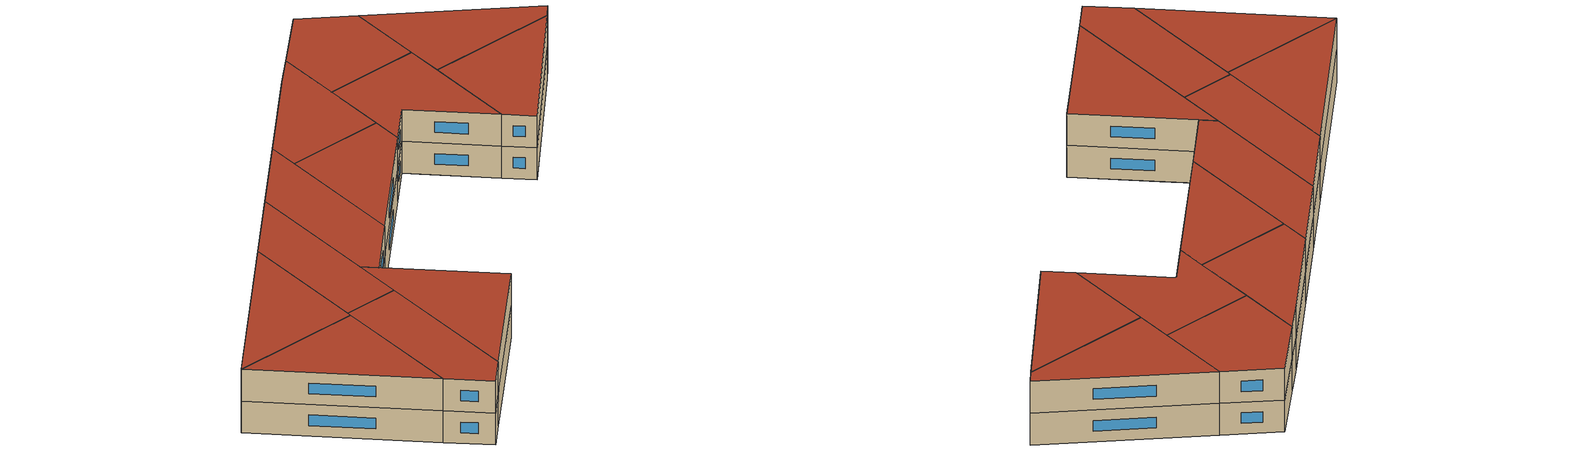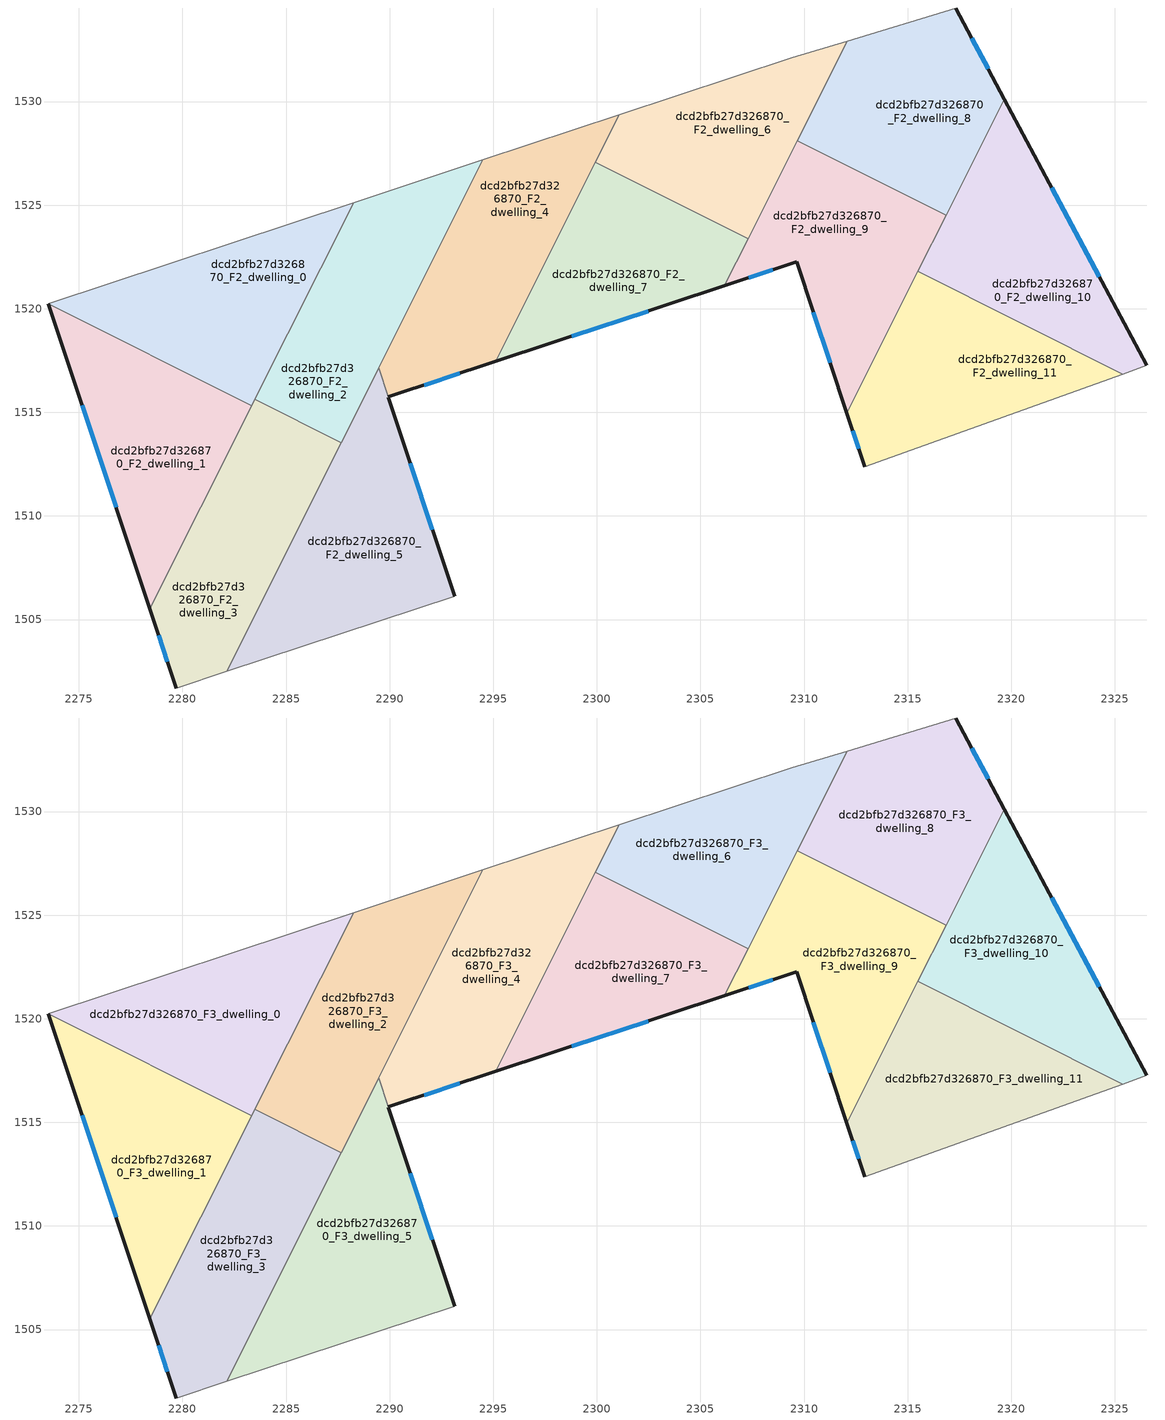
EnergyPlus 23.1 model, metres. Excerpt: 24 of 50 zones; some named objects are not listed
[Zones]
dcd2bfb27d326870_F2_dwelling_0
 floor to dcd2bfb27d326870_F1_dwelling_0 (EU_floor_Construction): 2280.57,1522.58 2282.61,1516.4 2281.76,1516.12 2273.53,1520.24 2273.53,1520.25 z6
 floor to dcd2bfb27d326870_F1_dwelling_3 (EU_floor_Construction): 2288.23,1525.11 2288.24,1525.08 2284.48,1517.58 2282.44,1516.91 2280.57,1522.58 z6
 floor to dcd2bfb27d326870_F1_dwelling_1 (EU_floor_Construction): 2282.61,1516.4 2282.89,1515.55 2281.76,1516.12 z6
 floor to dcd2bfb27d326870_F1_dwelling_4 (EU_floor_Construction): 2284.48,1517.58 2283.35,1515.32 2282.89,1515.55 2282.44,1516.91 z6
 wall adiabatic (EU_wall_Construction): 2288.26,1525.12 2273.53,1520.25 2273.53,1520.24 z6:9
 wall to dcd2bfb27d326870_F2_dwelling_1 (EU_wall_Construction): 2273.53,1520.24 2283.35,1515.32 z6:9
 wall to dcd2bfb27d326870_F2_dwelling_2 (EU_wall_Construction): 2283.5,1515.63 2288.26,1525.12 z6:9
 wall to dcd2bfb27d326870_F2_dwelling_3 (EU_wall_Construction): 2283.35,1515.32 2283.5,1515.63 z6:9
dcd2bfb27d326870_F2_dwelling_1
 floor to dcd2bfb27d326870_F1_dwelling_1 (EU_floor_Construction): 2282.89,1515.55 2283.12,1514.86 2280.02,1508.67 2277.64,1507.89 2275.58,1514.08 2281.76,1516.12 z6
 floor to dcd2bfb27d326870_F1_dwelling_0 (EU_floor_Construction): 2281.76,1516.12 2275.58,1514.08 2273.53,1520.24 z6
 floor to dcd2bfb27d326870_F1_dwelling_4 (EU_floor_Construction): 2283.35,1515.32 2283.12,1514.86 2282.89,1515.55 z6
 floor to dcd2bfb27d326870_F1_dwelling_2 (EU_floor_Construction): 2280.02,1508.67 2278.43,1505.51 2277.64,1507.89 z6
 wall outside (EU_wall_Construction): 2273.53,1520.24 2278.43,1505.51 z6:9
 wall to dcd2bfb27d326870_F2_dwelling_3 (EU_wall_Construction): 2278.43,1505.51 2283.35,1515.32 z6:9
 window (EU_Window_Construction): 2275.16,1515.33 2276.8,1510.42 z7:8
dcd2bfb27d326870_F2_dwelling_10
 floor to dcd2bfb27d326870_F1_dwelling_12 (EU_floor_Construction): 2322.46,1524.89 2326.53,1517.26 2325.38,1516.85 2315.5,1521.8 2315.97,1522.75 z6
 floor to dcd2bfb27d326870_F1_dwelling_11 (EU_floor_Construction): 2319.66,1530.12 2322.46,1524.89 2315.97,1522.75 z6
 wall outside (EU_wall_Construction): 2326.53,1517.26 2319.66,1530.12 z6:9
 wall to dcd2bfb27d326870_F2_dwelling_11 (EU_wall_Construction): 2315.5,1521.8 2325.38,1516.85 z6:9
 wall adiabatic (EU_wall_Construction): 2325.38,1516.85 2326.53,1517.26 z6:9
 wall to dcd2bfb27d326870_F2_dwelling_8 (EU_wall_Construction): 2319.66,1530.12 2316.85,1524.5 z6:9
 wall to dcd2bfb27d326870_F2_dwelling_9 (EU_wall_Construction): 2316.85,1524.5 2315.5,1521.8 z6:9
 window (EU_Window_Construction): 2324.24,1521.55 2321.95,1525.83 z7:8
dcd2bfb27d326870_F2_dwelling_11
 floor to dcd2bfb27d326870_F1_dwelling_10 (EU_floor_Construction): 2315.47,1521.74 2317.97,1514.19 2312.93,1512.38 2312.07,1514.96 z6
 floor to dcd2bfb27d326870_F1_dwelling_12 (EU_floor_Construction): 2325.38,1516.85 2317.97,1514.19 2315.47,1521.74 2315.5,1521.8 z6
 wall outside (EU_wall_Construction): 2312.07,1514.96 2312.93,1512.38 z6:9
 wall adiabatic (EU_wall_Construction): 2312.93,1512.38 2325.38,1516.85 z6:9
 wall to dcd2bfb27d326870_F2_dwelling_9 (EU_wall_Construction): 2315.5,1521.8 2312.07,1514.96 z6:9
 window (EU_Window_Construction): 2312.36,1514.1 2312.65,1513.24 z7:8
dcd2bfb27d326870_F2_dwelling_2
 floor to dcd2bfb27d326870_F1_dwelling_4 (EU_floor_Construction): 2290.1,1519.44 2290.31,1518.82 2287.66,1513.54 2283.5,1515.62 2284.48,1517.58 z6
 floor to dcd2bfb27d326870_F1_dwelling_6 (EU_floor_Construction): 2294.5,1527.18 2291.52,1521.23 2289.71,1520.63 2288.24,1525.08 2288.26,1525.12 z6
 floor to dcd2bfb27d326870_F1_dwelling_3 (EU_floor_Construction): 2288.24,1525.08 2290.1,1519.44 2284.48,1517.58 z6
 floor to dcd2bfb27d326870_F1_dwelling_7 (EU_floor_Construction): 2291.52,1521.23 2290.31,1518.82 2289.71,1520.63 z6
 wall to dcd2bfb27d326870_F2_dwelling_3 (EU_wall_Construction): 2283.5,1515.62 2287.66,1513.54 z6:9
 wall adiabatic (EU_wall_Construction): 2294.5,1527.18 2288.26,1525.12 z6:9
 wall to dcd2bfb27d326870_F2_dwelling_4 (EU_wall_Construction): 2289.47,1517.14 2294.5,1527.18 z6:9
 wall to dcd2bfb27d326870_F2_dwelling_5 (EU_wall_Construction): 2287.66,1513.54 2289.46,1517.14 z6:9
dcd2bfb27d326870_F2_dwelling_3
 floor to dcd2bfb27d326870_F1_dwelling_2 (EU_floor_Construction): 2284.65,1510.21 2285.19,1508.59 2282.13,1502.5 2279.7,1501.69 2278.43,1505.51 2280.02,1508.67 z6
 floor to dcd2bfb27d326870_F1_dwelling_1 (EU_floor_Construction): 2283.12,1514.86 2284.65,1510.21 2280.02,1508.67 z6
 floor to dcd2bfb27d326870_F1_dwelling_5 (EU_floor_Construction): 2286.63,1511.49 2285.19,1508.59 2284.47,1510.77 z6
 floor to dcd2bfb27d326870_F1_dwelling_4 (EU_floor_Construction): 2287.66,1513.54 2286.63,1511.49 2284.47,1510.77 2283.12,1514.86 2283.5,1515.62 z6
 wall outside (EU_wall_Construction): 2278.43,1505.51 2279.7,1501.69 z6:9
 wall adiabatic (EU_wall_Construction): 2279.7,1501.69 2282.13,1502.5 z6:9
 wall to dcd2bfb27d326870_F2_dwelling_5 (EU_wall_Construction): 2282.13,1502.5 2287.66,1513.54 z6:9
 window (EU_Window_Construction): 2278.85,1504.24 2279.28,1502.97 z7:8
dcd2bfb27d326870_F2_dwelling_4
 floor to dcd2bfb27d326870_F1_dwelling_6 (EU_floor_Construction): 2301.07,1529.35 2298.09,1523.4 2291.52,1521.23 2294.5,1527.18 z6
 floor to dcd2bfb27d326870_F1_dwelling_7 (EU_floor_Construction): 2298.09,1523.4 2295.11,1517.45 2291.19,1516.16 2290.31,1518.82 2291.52,1521.23 z6
 floor to dcd2bfb27d326870_F1_dwelling_4 (EU_floor_Construction): 2290.31,1518.82 2291.19,1516.16 2289.93,1515.74 2289.47,1517.14 z6
 wall outside (EU_wall_Construction): 2289.93,1515.74 2295.11,1517.45 z6:9
 wall adiabatic (EU_wall_Construction): 2301.07,1529.35 2294.5,1527.18 z6:9
 wall to dcd2bfb27d326870_F2_dwelling_5 (EU_wall_Construction): 2289.47,1517.14 2289.93,1515.74 z6:9
 wall to dcd2bfb27d326870_F2_dwelling_7 (EU_wall_Construction): 2295.11,1517.45 2299.93,1527.07 z6:9
 wall to dcd2bfb27d326870_F2_dwelling_6 (EU_wall_Construction): 2299.93,1527.07 2301.07,1529.35 z6:9
 window (EU_Window_Construction): 2291.66,1516.31 2293.38,1516.88 z7:8
dcd2bfb27d326870_F2_dwelling_5
 floor to dcd2bfb27d326870_F1_dwelling_5 (EU_floor_Construction): 2290.88,1512.89 2293.13,1506.12 2286.7,1504 2285.19,1508.59 2286.63,1511.49 z6
 floor to dcd2bfb27d326870_F1_dwelling_2 (EU_floor_Construction): 2285.19,1508.59 2286.7,1504 2282.13,1502.5 z6
 floor adiabatic (EU_floor_Construction): 2289.47,1517.13 2290.88,1512.89 2286.63,1511.49 z6
 wall outside (EU_wall_Construction): 2293.13,1506.12 2289.94,1515.74 z6:9
 wall adiabatic (EU_wall_Construction): 2282.13,1502.5 2293.13,1506.12 z6:9
 window (EU_Window_Construction): 2292.07,1509.33 2291,1512.53 z7:8
dcd2bfb27d326870_F2_dwelling_6
 floor to dcd2bfb27d326870_F1_dwelling_8 (EU_floor_Construction): 2311.8,1532.84 2311.9,1532.56 2308.89,1526.57 2304.39,1525.08 2302.79,1529.92 2309.4,1532.11 z6
 floor to dcd2bfb27d326870_F1_dwelling_11 (EU_floor_Construction): 2312.07,1532.92 2311.9,1532.56 2311.8,1532.84 z6
 floor to dcd2bfb27d326870_F1_dwelling_9 (EU_floor_Construction): 2308.89,1526.57 2307.29,1523.38 2304.49,1524.78 2304.39,1525.08 z6
 floor to dcd2bfb27d326870_F1_dwelling_7 (EU_floor_Construction): 2304.27,1525.45 2304.49,1524.78 2303.61,1525.23 z6
 floor to dcd2bfb27d326870_F1_dwelling_6 (EU_floor_Construction): 2302.79,1529.92 2304.27,1525.45 2303.61,1525.23 2299.93,1527.07 2301.07,1529.35 z6
 wall to dcd2bfb27d326870_F2_dwelling_7 (EU_wall_Construction): 2299.93,1527.07 2307.29,1523.38 z6:9
 wall adiabatic (EU_wall_Construction): 2312.08,1532.92 2309.4,1532.11 2301.07,1529.35 z6:9
 wall to dcd2bfb27d326870_F2_dwelling_8 (EU_wall_Construction): 2309.66,1528.11 2312.08,1532.92 z6:9
 wall to dcd2bfb27d326870_F2_dwelling_9 (EU_wall_Construction): 2307.29,1523.38 2309.66,1528.11 z6:9
dcd2bfb27d326870_F2_dwelling_7
 floor to dcd2bfb27d326870_F1_dwelling_7 (EU_floor_Construction): 2304.49,1524.78 2305.75,1520.97 2295.11,1517.45 2298.09,1523.4 2303.61,1525.23 z6
 floor to dcd2bfb27d326870_F1_dwelling_9 (EU_floor_Construction): 2307.29,1523.38 2306.16,1521.11 2305.75,1520.97 2304.49,1524.78 z6
 floor to dcd2bfb27d326870_F1_dwelling_6 (EU_floor_Construction): 2303.61,1525.23 2298.09,1523.4 2299.93,1527.07 z6
 wall outside (EU_wall_Construction): 2295.11,1517.45 2306.16,1521.11 z6:9
 wall to dcd2bfb27d326870_F2_dwelling_9 (EU_wall_Construction): 2306.16,1521.11 2307.29,1523.38 z6:9
 window (EU_Window_Construction): 2298.79,1518.67 2302.47,1519.89 z7:8
dcd2bfb27d326870_F2_dwelling_8
 floor to dcd2bfb27d326870_F1_dwelling_11 (EU_floor_Construction): 2317.32,1534.51 2319.66,1530.12 2316.85,1524.5 2314.1,1525.88 2311.9,1532.56 2312.07,1532.92 z6
 floor to dcd2bfb27d326870_F1_dwelling_8 (EU_floor_Construction): 2311.9,1532.56 2313.38,1528.05 2311.21,1527.33 2309.66,1528.11 z6
 floor to dcd2bfb27d326870_F1_dwelling_9 (EU_floor_Construction): 2313.38,1528.05 2314.1,1525.88 2311.21,1527.33 z6
 wall outside (EU_wall_Construction): 2319.66,1530.12 2317.32,1534.51 z6:9
 wall to dcd2bfb27d326870_F2_dwelling_9 (EU_wall_Construction): 2309.66,1528.11 2316.85,1524.5 z6:9
 wall adiabatic (EU_wall_Construction): 2317.32,1534.51 2312.08,1532.92 z6:9
 window (EU_Window_Construction): 2318.88,1531.58 2318.1,1533.05 z7:8
dcd2bfb27d326870_F2_dwelling_9
 floor to dcd2bfb27d326870_F1_dwelling_9 (EU_floor_Construction): 2314.1,1525.88 2315.16,1522.67 2310.07,1520.98 2309.64,1522.26 2306.16,1521.11 2308.89,1526.57 2311.21,1527.33 z6
 floor to dcd2bfb27d326870_F1_dwelling_10 (EU_floor_Construction): 2315.16,1522.67 2315.47,1521.75 2312.07,1514.96 2310.07,1520.98 z6
 floor to dcd2bfb27d326870_F1_dwelling_12 (EU_floor_Construction): 2315.97,1522.75 2315.47,1521.75 2315.22,1522.5 z6
 floor to dcd2bfb27d326870_F1_dwelling_11 (EU_floor_Construction): 2316.85,1524.5 2315.97,1522.75 2315.22,1522.5 2314.1,1525.88 z6
 floor to dcd2bfb27d326870_F1_dwelling_8 (EU_floor_Construction): 2311.21,1527.33 2308.89,1526.57 2309.66,1528.11 z6
 wall outside (EU_wall_Construction): 2306.16,1521.11 2309.64,1522.26 2312.07,1514.96 z6:9
 window (EU_Window_Construction): 2310.45,1519.83 2311.26,1517.4 / 2307.32,1521.49 2308.48,1521.88 z7:8
dcd2bfb27d326870_F3_dwelling_0
 floor to dcd2bfb27d326870_F2_dwelling_0 (EU_floor_Construction): 2288.26,1525.12 2283.35,1515.32 2273.53,1520.24 2273.53,1520.25 z9
 wall adiabatic (EU_wall_Construction): 2288.26,1525.12 2273.53,1520.25 2273.53,1520.24 z9:12
 wall to dcd2bfb27d326870_F3_dwelling_1 (EU_wall_Construction): 2273.53,1520.24 2283.35,1515.32 z9:12
 wall to dcd2bfb27d326870_F3_dwelling_2 (EU_wall_Construction): 2283.5,1515.63 2288.26,1525.12 z9:12
 wall to dcd2bfb27d326870_F3_dwelling_3 (EU_wall_Construction): 2283.35,1515.32 2283.5,1515.63 z9:12
 roof outside (EU_roof_Construction): 2283.35,1515.32 2288.26,1525.12 2273.53,1520.25 2273.53,1520.24 z12
dcd2bfb27d326870_F3_dwelling_1
 floor to dcd2bfb27d326870_F2_dwelling_1 (EU_floor_Construction): 2283.35,1515.32 2278.43,1505.51 2273.53,1520.24 z9
 wall outside (EU_wall_Construction): 2273.53,1520.24 2278.43,1505.51 z9:12
 wall to dcd2bfb27d326870_F3_dwelling_3 (EU_wall_Construction): 2278.43,1505.51 2283.35,1515.32 z9:12
 window (EU_Window_Construction): 2275.16,1515.33 2276.8,1510.42 z10:11
 roof outside (EU_roof_Construction): 2278.43,1505.51 2283.35,1515.32 2273.53,1520.24 z12
dcd2bfb27d326870_F3_dwelling_10
 floor to dcd2bfb27d326870_F2_dwelling_10 (EU_floor_Construction): 2319.66,1530.12 2326.53,1517.26 2325.38,1516.85 2315.5,1521.8 z9
 wall outside (EU_wall_Construction): 2326.53,1517.26 2319.66,1530.12 z9:12
 wall to dcd2bfb27d326870_F3_dwelling_11 (EU_wall_Construction): 2315.5,1521.8 2325.38,1516.85 z9:12
 wall adiabatic (EU_wall_Construction): 2325.38,1516.85 2326.53,1517.26 z9:12
 wall to dcd2bfb27d326870_F3_dwelling_8 (EU_wall_Construction): 2319.66,1530.12 2316.85,1524.5 z9:12
 wall to dcd2bfb27d326870_F3_dwelling_9 (EU_wall_Construction): 2316.85,1524.5 2315.5,1521.8 z9:12
 window (EU_Window_Construction): 2324.24,1521.55 2321.95,1525.83 z10:11
 roof outside (EU_roof_Construction): 2326.53,1517.26 2319.66,1530.12 2315.5,1521.8 2325.38,1516.85 z12
dcd2bfb27d326870_F3_dwelling_11
 floor to dcd2bfb27d326870_F2_dwelling_11 (EU_floor_Construction): 2325.38,1516.85 2312.93,1512.38 2312.07,1514.96 2315.5,1521.8 z9
 wall outside (EU_wall_Construction): 2312.07,1514.96 2312.93,1512.38 z9:12
 wall adiabatic (EU_wall_Construction): 2312.93,1512.38 2325.38,1516.85 z9:12
 wall to dcd2bfb27d326870_F3_dwelling_9 (EU_wall_Construction): 2315.5,1521.8 2312.07,1514.96 z9:12
 window (EU_Window_Construction): 2312.36,1514.1 2312.65,1513.24 z10:11
 roof outside (EU_roof_Construction): 2325.38,1516.85 2315.5,1521.8 2312.07,1514.96 2312.93,1512.38 z12
dcd2bfb27d326870_F3_dwelling_2
 floor to dcd2bfb27d326870_F2_dwelling_2 (EU_floor_Construction): 2294.5,1527.18 2287.66,1513.54 2283.5,1515.62 2288.26,1525.12 z9
 wall to dcd2bfb27d326870_F3_dwelling_3 (EU_wall_Construction): 2283.5,1515.62 2287.66,1513.54 z9:12
 wall adiabatic (EU_wall_Construction): 2294.5,1527.18 2288.26,1525.12 z9:12
 wall to dcd2bfb27d326870_F3_dwelling_4 (EU_wall_Construction): 2289.47,1517.14 2294.5,1527.18 z9:12
 wall to dcd2bfb27d326870_F3_dwelling_5 (EU_wall_Construction): 2287.66,1513.54 2289.46,1517.14 z9:12
 roof outside (EU_roof_Construction): 2287.66,1513.54 2294.5,1527.18 2288.26,1525.12 2283.5,1515.62 z12
dcd2bfb27d326870_F3_dwelling_3
 floor to dcd2bfb27d326870_F2_dwelling_3 (EU_floor_Construction): 2287.66,1513.54 2282.13,1502.5 2279.7,1501.69 2278.43,1505.51 2283.5,1515.62 z9
 wall outside (EU_wall_Construction): 2278.43,1505.51 2279.7,1501.69 z9:12
 wall adiabatic (EU_wall_Construction): 2279.7,1501.69 2282.13,1502.5 z9:12
 wall to dcd2bfb27d326870_F3_dwelling_5 (EU_wall_Construction): 2282.13,1502.5 2287.66,1513.54 z9:12
 window (EU_Window_Construction): 2278.85,1504.24 2279.28,1502.97 z10:11
 roof outside (EU_roof_Construction): 2282.13,1502.5 2287.66,1513.54 2283.5,1515.62 2278.43,1505.51 2279.7,1501.69 z12
dcd2bfb27d326870_F3_dwelling_4
 floor to dcd2bfb27d326870_F2_dwelling_4 (EU_floor_Construction): 2301.07,1529.35 2295.11,1517.45 2289.93,1515.74 2289.47,1517.14 2294.5,1527.18 z9
 wall outside (EU_wall_Construction): 2289.93,1515.74 2295.11,1517.45 z9:12
 wall adiabatic (EU_wall_Construction): 2301.07,1529.35 2294.5,1527.18 z9:12
 wall to dcd2bfb27d326870_F3_dwelling_5 (EU_wall_Construction): 2289.47,1517.14 2289.93,1515.74 z9:12
 wall to dcd2bfb27d326870_F3_dwelling_7 (EU_wall_Construction): 2295.11,1517.45 2299.93,1527.07 z9:12
 wall to dcd2bfb27d326870_F3_dwelling_6 (EU_wall_Construction): 2299.93,1527.07 2301.07,1529.35 z9:12
 window (EU_Window_Construction): 2291.66,1516.31 2293.38,1516.88 z10:11
 roof outside (EU_roof_Construction): 2295.11,1517.45 2301.07,1529.35 2294.5,1527.18 2289.47,1517.14 2289.93,1515.74 z12
dcd2bfb27d326870_F3_dwelling_5
 floor to dcd2bfb27d326870_F2_dwelling_5 (EU_floor_Construction): 2289.47,1517.13 2293.13,1506.12 2282.13,1502.5 z9
 wall outside (EU_wall_Construction): 2293.13,1506.12 2289.94,1515.74 z9:12
 wall adiabatic (EU_wall_Construction): 2282.13,1502.5 2293.13,1506.12 z9:12
 window (EU_Window_Construction): 2292.07,1509.33 2291,1512.53 z10:11
 roof outside (EU_roof_Construction): 2293.13,1506.12 2289.47,1517.14 2282.13,1502.5 z12
dcd2bfb27d326870_F3_dwelling_6
 floor to dcd2bfb27d326870_F2_dwelling_6 (EU_floor_Construction): 2312.08,1532.92 2307.29,1523.38 2299.93,1527.07 2301.07,1529.35 2309.4,1532.11 z9
 wall to dcd2bfb27d326870_F3_dwelling_7 (EU_wall_Construction): 2299.93,1527.07 2307.29,1523.38 z9:12
 wall adiabatic (EU_wall_Construction): 2312.08,1532.92 2309.4,1532.11 2301.07,1529.35 z9:12
 wall to dcd2bfb27d326870_F3_dwelling_8 (EU_wall_Construction): 2309.66,1528.11 2312.08,1532.92 z9:12
 wall to dcd2bfb27d326870_F3_dwelling_9 (EU_wall_Construction): 2307.29,1523.38 2309.66,1528.11 z9:12
 roof outside (EU_roof_Construction): 2307.29,1523.38 2312.08,1532.92 2309.4,1532.11 2301.07,1529.35 2299.93,1527.07 z12
dcd2bfb27d326870_F3_dwelling_7
 floor to dcd2bfb27d326870_F2_dwelling_7 (EU_floor_Construction): 2307.29,1523.38 2306.16,1521.11 2295.11,1517.45 2299.93,1527.07 z9
 wall outside (EU_wall_Construction): 2295.11,1517.45 2306.16,1521.11 z9:12
 wall to dcd2bfb27d326870_F3_dwelling_9 (EU_wall_Construction): 2306.16,1521.11 2307.29,1523.38 z9:12
 window (EU_Window_Construction): 2298.79,1518.67 2302.47,1519.89 z10:11
 roof outside (EU_roof_Construction): 2306.16,1521.11 2307.29,1523.38 2299.93,1527.07 2295.11,1517.45 z12
dcd2bfb27d326870_F3_dwelling_8
 floor to dcd2bfb27d326870_F2_dwelling_8 (EU_floor_Construction): 2317.32,1534.51 2319.66,1530.12 2316.85,1524.5 2309.66,1528.11 2312.08,1532.92 z9
 wall outside (EU_wall_Construction): 2319.66,1530.12 2317.32,1534.51 z9:12
 wall to dcd2bfb27d326870_F3_dwelling_9 (EU_wall_Construction): 2309.66,1528.11 2316.85,1524.5 z9:12
 wall adiabatic (EU_wall_Construction): 2317.32,1534.51 2312.08,1532.92 z9:12
 window (EU_Window_Construction): 2318.88,1531.58 2318.1,1533.05 z10:11
 roof outside (EU_roof_Construction): 2316.85,1524.5 2319.66,1530.12 2317.32,1534.51 2312.08,1532.92 2309.66,1528.11 z12
dcd2bfb27d326870_F3_dwelling_9
 floor to dcd2bfb27d326870_F2_dwelling_9 (EU_floor_Construction): 2316.85,1524.5 2312.07,1514.96 2309.64,1522.26 2306.16,1521.11 2309.66,1528.11 z9
 wall outside (EU_wall_Construction): 2306.16,1521.11 2309.64,1522.26 2312.07,1514.96 z9:12
 window (EU_Window_Construction): 2310.45,1519.83 2311.26,1517.4 / 2307.32,1521.49 2308.48,1521.88 z10:11
 roof outside (EU_roof_Construction): 2312.07,1514.96 2316.85,1524.5 2309.66,1528.11 2306.16,1521.11 2309.64,1522.26 z12
[Building]
EU S2 Campaign: North Axis=0; Terrain=City; Solar Distribution=FullExterior
[Site:Location]
Budapest.Ferenc.Liszt.Intl.AP: Latitude=47.437; Longitude=19.256; Time Zone=1; Elevation=185
[SizingPeriod:WeatherFileDays]
AnnualSizingPeriod: Begin Month=1; Begin Day of Month=1; End Month=12; End Day of Month=31; Day of Week for Start Day=Monday; Use Weather File Daylight Saving Period=No; Use Weather File Rain and Snow Indicators=No
[MATERIAL]
EU_InternalMass_Material: Roughness=MediumRough; Thickness=0.1; Conductivity=1; Density=1800; Specific Heat=900; Thermal Absorptance=0.9; Solar Absorptance=0.7; Visible Absorptance=0.7
[MATERIAL:NOMASS] Roughness=MediumRough; Thermal Absorptance=0.9; Solar Absorptance=0.7; Visible Absorptance=0.7
Name | Thermal Resistance
EU_wall_NoMass | 0.893917
EU_roof_NoMass | 1.41085
EU_floor_NoMass | 0.993241
[WINDOWMATERIAL:SIMPLEGLAZINGSYSTEM]
EU_Window_SimpleGlazing: UFactor=3.26652; Solar Heat Gain Coefficient=0.75; Visible Transmittance=0.75
[CONSTRUCTION]
EU_wall_Construction: EU_wall_NoMass
EU_roof_Construction: EU_roof_NoMass
EU_floor_Construction: EU_floor_NoMass
EU_Window_Construction: EU_Window_SimpleGlazing
EU_InternalMass_Construction: EU_InternalMass_Material
[ZONE] Type=1; Multiplier=1; Ceiling Height=autocalculate; Floor Area=autocalculate; Part of Total Floor Area=Yes
Name | Volume
dcd2bfb27d326870_F2_dwelling_0; dcd2bfb27d326870_F3_dwelling_0 | 180.774
dcd2bfb27d326870_F2_dwelling_1; dcd2bfb27d326870_F3_dwelling_1 | 180.759
dcd2bfb27d326870_F2_dwelling_10; dcd2bfb27d326870_F3_dwelling_10 | 180.768
dcd2bfb27d326870_F2_dwelling_11; dcd2bfb27d326870_F3_dwelling_11 | 180.751
dcd2bfb27d326870_F2_dwelling_2; dcd2bfb27d326870_F3_dwelling_2; dcd2bfb27d326870_F2_dwelling_3; dcd2bfb27d326870_F3_dwelling_3 | 180.773
dcd2bfb27d326870_F2_dwelling_4; dcd2bfb27d326870_F3_dwelling_4 | 192.554
dcd2bfb27d326870_F2_dwelling_5; dcd2bfb27d326870_F3_dwelling_5 | 201.698
dcd2bfb27d326870_F2_dwelling_6; dcd2bfb27d326870_F3_dwelling_6 | 164.365
dcd2bfb27d326870_F2_dwelling_7; dcd2bfb27d326870_F3_dwelling_7 | 164.385
dcd2bfb27d326870_F2_dwelling_8; dcd2bfb27d326870_F3_dwelling_8 | 180.793
dcd2bfb27d326870_F2_dwelling_9; dcd2bfb27d326870_F3_dwelling_9 | 180.777
[INTERNALMASS] Construction=EU_InternalMass_Construction
Name | Zone or ZoneList | Surface Area
dcd2bfb27d326870_F2_dwelling_0_EU_InternalMass | dcd2bfb27d326870_F2_dwelling_0 | 60.2579
dcd2bfb27d326870_F2_dwelling_1_EU_InternalMass | dcd2bfb27d326870_F2_dwelling_1 | 60.2531
dcd2bfb27d326870_F2_dwelling_2_EU_InternalMass | dcd2bfb27d326870_F2_dwelling_2 | 60.2576
dcd2bfb27d326870_F2_dwelling_3_EU_InternalMass | dcd2bfb27d326870_F2_dwelling_3 | 60.2576
dcd2bfb27d326870_F2_dwelling_4_EU_InternalMass | dcd2bfb27d326870_F2_dwelling_4 | 64.1858
dcd2bfb27d326870_F2_dwelling_5_EU_InternalMass | dcd2bfb27d326870_F2_dwelling_5 | 67.2623
dcd2bfb27d326870_F2_dwelling_6_EU_InternalMass | dcd2bfb27d326870_F2_dwelling_6 | 54.7884
dcd2bfb27d326870_F2_dwelling_7_EU_InternalMass | dcd2bfb27d326870_F2_dwelling_7 | 54.795
dcd2bfb27d326870_F2_dwelling_8_EU_InternalMass | dcd2bfb27d326870_F2_dwelling_8 | 60.2644
dcd2bfb27d326870_F2_dwelling_9_EU_InternalMass | dcd2bfb27d326870_F2_dwelling_9 | 60.2592
dcd2bfb27d326870_F2_dwelling_10_EU_InternalMass | dcd2bfb27d326870_F2_dwelling_10 | 60.2558
dcd2bfb27d326870_F2_dwelling_11_EU_InternalMass | dcd2bfb27d326870_F2_dwelling_11 | 60.2505
dcd2bfb27d326870_F3_dwelling_0_EU_InternalMass | dcd2bfb27d326870_F3_dwelling_0 | 60.2579
dcd2bfb27d326870_F3_dwelling_1_EU_InternalMass | dcd2bfb27d326870_F3_dwelling_1 | 60.2531
dcd2bfb27d326870_F3_dwelling_2_EU_InternalMass | dcd2bfb27d326870_F3_dwelling_2 | 60.2576
dcd2bfb27d326870_F3_dwelling_3_EU_InternalMass | dcd2bfb27d326870_F3_dwelling_3 | 60.2576
dcd2bfb27d326870_F3_dwelling_4_EU_InternalMass | dcd2bfb27d326870_F3_dwelling_4 | 64.1858
dcd2bfb27d326870_F3_dwelling_5_EU_InternalMass | dcd2bfb27d326870_F3_dwelling_5 | 67.2623
dcd2bfb27d326870_F3_dwelling_6_EU_InternalMass | dcd2bfb27d326870_F3_dwelling_6 | 54.7884
dcd2bfb27d326870_F3_dwelling_7_EU_InternalMass | dcd2bfb27d326870_F3_dwelling_7 | 54.795
dcd2bfb27d326870_F3_dwelling_8_EU_InternalMass | dcd2bfb27d326870_F3_dwelling_8 | 60.2644
dcd2bfb27d326870_F3_dwelling_9_EU_InternalMass | dcd2bfb27d326870_F3_dwelling_9 | 60.2592
dcd2bfb27d326870_F3_dwelling_10_EU_InternalMass | dcd2bfb27d326870_F3_dwelling_10 | 60.2558
dcd2bfb27d326870_F3_dwelling_11_EU_InternalMass | dcd2bfb27d326870_F3_dwelling_11 | 60.2505
[OTHEREQUIPMENT] Fuel Type=Electricity; Design Level Calculation Method=Watts/Area; Power per Zone Floor Area=1; Fraction Latent=0; Fraction Radiant=0; Fraction Lost=0; Carbon Dioxide Generation Rate=0; EndUse Subcategory=EU_Step8_InternalGains
Name | Zone or ZoneList or Space or SpaceList | Schedule
EU_Step8_InternalGain_dcd2bfb27d326870_F2_dwelling_0_f000 | dcd2bfb27d326870_F2_dwelling_0 | EU_Step8_GainSchedule_dcd2bfb27d326870_F2_dwelling_0_f000
EU_Step8_InternalGain_dcd2bfb27d326870_F2_dwelling_1_f000 | dcd2bfb27d326870_F2_dwelling_1 | EU_Step8_GainSchedule_dcd2bfb27d326870_F2_dwelling_1_f000
EU_Step8_InternalGain_dcd2bfb27d326870_F2_dwelling_2_f000 | dcd2bfb27d326870_F2_dwelling_2 | EU_Step8_GainSchedule_dcd2bfb27d326870_F2_dwelling_2_f000
EU_Step8_InternalGain_dcd2bfb27d326870_F2_dwelling_3_f000 | dcd2bfb27d326870_F2_dwelling_3 | EU_Step8_GainSchedule_dcd2bfb27d326870_F2_dwelling_3_f000
EU_Step8_InternalGain_dcd2bfb27d326870_F2_dwelling_4_f000 | dcd2bfb27d326870_F2_dwelling_4 | EU_Step8_GainSchedule_dcd2bfb27d326870_F2_dwelling_4_f000
EU_Step8_InternalGain_dcd2bfb27d326870_F2_dwelling_5_f000 | dcd2bfb27d326870_F2_dwelling_5 | EU_Step8_GainSchedule_dcd2bfb27d326870_F2_dwelling_5_f000
EU_Step8_InternalGain_dcd2bfb27d326870_F2_dwelling_6_f000 | dcd2bfb27d326870_F2_dwelling_6 | EU_Step8_GainSchedule_dcd2bfb27d326870_F2_dwelling_6_f000
EU_Step8_InternalGain_dcd2bfb27d326870_F2_dwelling_7_f000 | dcd2bfb27d326870_F2_dwelling_7 | EU_Step8_GainSchedule_dcd2bfb27d326870_F2_dwelling_7_f000
EU_Step8_InternalGain_dcd2bfb27d326870_F2_dwelling_8_f000 | dcd2bfb27d326870_F2_dwelling_8 | EU_Step8_GainSchedule_dcd2bfb27d326870_F2_dwelling_8_f000
EU_Step8_InternalGain_dcd2bfb27d326870_F2_dwelling_9_f000 | dcd2bfb27d326870_F2_dwelling_9 | EU_Step8_GainSchedule_dcd2bfb27d326870_F2_dwelling_9_f000
EU_Step8_InternalGain_dcd2bfb27d326870_F2_dwelling_10_f000 | dcd2bfb27d326870_F2_dwelling_10 | EU_Step8_GainSchedule_dcd2bfb27d326870_F2_dwelling_10_f000
EU_Step8_InternalGain_dcd2bfb27d326870_F2_dwelling_11_f000 | dcd2bfb27d326870_F2_dwelling_11 | EU_Step8_GainSchedule_dcd2bfb27d326870_F2_dwelling_11_f000
EU_Step8_InternalGain_dcd2bfb27d326870_F3_dwelling_0_f000 | dcd2bfb27d326870_F3_dwelling_0 | EU_Step8_GainSchedule_dcd2bfb27d326870_F3_dwelling_0_f000
EU_Step8_InternalGain_dcd2bfb27d326870_F3_dwelling_1_f000 | dcd2bfb27d326870_F3_dwelling_1 | EU_Step8_GainSchedule_dcd2bfb27d326870_F3_dwelling_1_f000
EU_Step8_InternalGain_dcd2bfb27d326870_F3_dwelling_2_f000 | dcd2bfb27d326870_F3_dwelling_2 | EU_Step8_GainSchedule_dcd2bfb27d326870_F3_dwelling_2_f000
EU_Step8_InternalGain_dcd2bfb27d326870_F3_dwelling_3_f000 | dcd2bfb27d326870_F3_dwelling_3 | EU_Step8_GainSchedule_dcd2bfb27d326870_F3_dwelling_3_f000
EU_Step8_InternalGain_dcd2bfb27d326870_F3_dwelling_4_f000 | dcd2bfb27d326870_F3_dwelling_4 | EU_Step8_GainSchedule_dcd2bfb27d326870_F3_dwelling_4_f000
EU_Step8_InternalGain_dcd2bfb27d326870_F3_dwelling_5_f000 | dcd2bfb27d326870_F3_dwelling_5 | EU_Step8_GainSchedule_dcd2bfb27d326870_F3_dwelling_5_f000
EU_Step8_InternalGain_dcd2bfb27d326870_F3_dwelling_6_f000 | dcd2bfb27d326870_F3_dwelling_6 | EU_Step8_GainSchedule_dcd2bfb27d326870_F3_dwelling_6_f000
EU_Step8_InternalGain_dcd2bfb27d326870_F3_dwelling_7_f000 | dcd2bfb27d326870_F3_dwelling_7 | EU_Step8_GainSchedule_dcd2bfb27d326870_F3_dwelling_7_f000
EU_Step8_InternalGain_dcd2bfb27d326870_F3_dwelling_8_f000 | dcd2bfb27d326870_F3_dwelling_8 | EU_Step8_GainSchedule_dcd2bfb27d326870_F3_dwelling_8_f000
EU_Step8_InternalGain_dcd2bfb27d326870_F3_dwelling_9_f000 | dcd2bfb27d326870_F3_dwelling_9 | EU_Step8_GainSchedule_dcd2bfb27d326870_F3_dwelling_9_f000
EU_Step8_InternalGain_dcd2bfb27d326870_F3_dwelling_10_f000 | dcd2bfb27d326870_F3_dwelling_10 | EU_Step8_GainSchedule_dcd2bfb27d326870_F3_dwelling_10_f000
EU_Step8_InternalGain_dcd2bfb27d326870_F3_dwelling_11_f000 | dcd2bfb27d326870_F3_dwelling_11 | EU_Step8_GainSchedule_dcd2bfb27d326870_F3_dwelling_11_f000
[ZONEVENTILATION:DESIGNFLOWRATE] Schedule=EU_AlwaysOn; Design Flow Rate Calculation Method=AirChanges/Hour; Air Changes per Hour=0.71595; Ventilation Type=Natural; Fan Pressure Rise=0; Fan Total Efficiency=1; Constant Term Coefficient=1; Temperature Term Coefficient=0; Velocity Term Coefficient=0; Velocity Squared Term Coefficient=0; Minimum Indoor Temperature=-100; Maximum Indoor Temperature=100; Delta Temperature=-100; Minimum Outdoor Temperature=-100; Maximum Outdoor Temperature=100; Maximum Wind Speed=40
Name | Zone or ZoneList or Space or SpaceList
EU_ConstantAir_dcd2bfb27d326870_F2_dwelling_0 | dcd2bfb27d326870_F2_dwelling_0
EU_ConstantAir_dcd2bfb27d326870_F2_dwelling_1 | dcd2bfb27d326870_F2_dwelling_1
EU_ConstantAir_dcd2bfb27d326870_F2_dwelling_2 | dcd2bfb27d326870_F2_dwelling_2
EU_ConstantAir_dcd2bfb27d326870_F2_dwelling_3 | dcd2bfb27d326870_F2_dwelling_3
EU_ConstantAir_dcd2bfb27d326870_F2_dwelling_4 | dcd2bfb27d326870_F2_dwelling_4
EU_ConstantAir_dcd2bfb27d326870_F2_dwelling_5 | dcd2bfb27d326870_F2_dwelling_5
EU_ConstantAir_dcd2bfb27d326870_F2_dwelling_6 | dcd2bfb27d326870_F2_dwelling_6
EU_ConstantAir_dcd2bfb27d326870_F2_dwelling_7 | dcd2bfb27d326870_F2_dwelling_7
EU_ConstantAir_dcd2bfb27d326870_F2_dwelling_8 | dcd2bfb27d326870_F2_dwelling_8
EU_ConstantAir_dcd2bfb27d326870_F2_dwelling_9 | dcd2bfb27d326870_F2_dwelling_9
EU_ConstantAir_dcd2bfb27d326870_F2_dwelling_10 | dcd2bfb27d326870_F2_dwelling_10
EU_ConstantAir_dcd2bfb27d326870_F2_dwelling_11 | dcd2bfb27d326870_F2_dwelling_11
EU_ConstantAir_dcd2bfb27d326870_F3_dwelling_0 | dcd2bfb27d326870_F3_dwelling_0
EU_ConstantAir_dcd2bfb27d326870_F3_dwelling_1 | dcd2bfb27d326870_F3_dwelling_1
EU_ConstantAir_dcd2bfb27d326870_F3_dwelling_2 | dcd2bfb27d326870_F3_dwelling_2
EU_ConstantAir_dcd2bfb27d326870_F3_dwelling_3 | dcd2bfb27d326870_F3_dwelling_3
EU_ConstantAir_dcd2bfb27d326870_F3_dwelling_4 | dcd2bfb27d326870_F3_dwelling_4
EU_ConstantAir_dcd2bfb27d326870_F3_dwelling_5 | dcd2bfb27d326870_F3_dwelling_5
EU_ConstantAir_dcd2bfb27d326870_F3_dwelling_6 | dcd2bfb27d326870_F3_dwelling_6
EU_ConstantAir_dcd2bfb27d326870_F3_dwelling_7 | dcd2bfb27d326870_F3_dwelling_7
EU_ConstantAir_dcd2bfb27d326870_F3_dwelling_8 | dcd2bfb27d326870_F3_dwelling_8
EU_ConstantAir_dcd2bfb27d326870_F3_dwelling_9 | dcd2bfb27d326870_F3_dwelling_9
EU_ConstantAir_dcd2bfb27d326870_F3_dwelling_10 | dcd2bfb27d326870_F3_dwelling_10
EU_ConstantAir_dcd2bfb27d326870_F3_dwelling_11 | dcd2bfb27d326870_F3_dwelling_11
[HVACTEMPLATE:ZONE:IDEALLOADSAIRSYSTEM] System Availability Schedule=EU_AlwaysOn; Maximum Heating Supply Air Temperature=50; Minimum Cooling Supply Air Temperature=13; Maximum Heating Supply Air Humidity Ratio=0.0156; Minimum Cooling Supply Air Humidity Ratio=0.0077; Heating Limit=NoLimit; Cooling Limit=NoLimit; Heating Availability Schedule=EU_AlwaysOn; Cooling Availability Schedule=EU_CoolingOff; Dehumidification Control Type=ConstantSensibleHeatRatio; Cooling Sensible Heat Ratio=0.7; Dehumidification Setpoint=60; Humidification Control Type=None; Humidification Setpoint=30; Outdoor Air Method=None; Outdoor Air Flow Rate per Person=0.00944; Outdoor Air Flow Rate per Zone Floor Area=0; Outdoor Air Flow Rate per Zone=0; Demand Controlled Ventilation Type=None; Outdoor Air Economizer Type=NoEconomizer; Heat Recovery Type=None; Sensible Heat Recovery Effectiveness=0.7; Latent Heat Recovery Effectiveness=0.65
Name | Template Thermostat
dcd2bfb27d326870_F2_dwelling_0 | EU_HeatOnly_dcd2bfb27d326870_F2_dwelling_0
dcd2bfb27d326870_F2_dwelling_1 | EU_HeatOnly_dcd2bfb27d326870_F2_dwelling_1
dcd2bfb27d326870_F2_dwelling_2 | EU_HeatOnly_dcd2bfb27d326870_F2_dwelling_2
dcd2bfb27d326870_F2_dwelling_3 | EU_HeatOnly_dcd2bfb27d326870_F2_dwelling_3
dcd2bfb27d326870_F2_dwelling_4 | EU_HeatOnly_dcd2bfb27d326870_F2_dwelling_4
dcd2bfb27d326870_F2_dwelling_5 | EU_HeatOnly_dcd2bfb27d326870_F2_dwelling_5
dcd2bfb27d326870_F2_dwelling_6 | EU_HeatOnly_dcd2bfb27d326870_F2_dwelling_6
dcd2bfb27d326870_F2_dwelling_7 | EU_HeatOnly_dcd2bfb27d326870_F2_dwelling_7
dcd2bfb27d326870_F2_dwelling_8 | EU_HeatOnly_dcd2bfb27d326870_F2_dwelling_8
dcd2bfb27d326870_F2_dwelling_9 | EU_HeatOnly_dcd2bfb27d326870_F2_dwelling_9
dcd2bfb27d326870_F2_dwelling_10 | EU_HeatOnly_dcd2bfb27d326870_F2_dwelling_10
dcd2bfb27d326870_F2_dwelling_11 | EU_HeatOnly_dcd2bfb27d326870_F2_dwelling_11
dcd2bfb27d326870_F3_dwelling_0 | EU_HeatOnly_dcd2bfb27d326870_F3_dwelling_0
dcd2bfb27d326870_F3_dwelling_1 | EU_HeatOnly_dcd2bfb27d326870_F3_dwelling_1
dcd2bfb27d326870_F3_dwelling_2 | EU_HeatOnly_dcd2bfb27d326870_F3_dwelling_2
dcd2bfb27d326870_F3_dwelling_3 | EU_HeatOnly_dcd2bfb27d326870_F3_dwelling_3
dcd2bfb27d326870_F3_dwelling_4 | EU_HeatOnly_dcd2bfb27d326870_F3_dwelling_4
dcd2bfb27d326870_F3_dwelling_5 | EU_HeatOnly_dcd2bfb27d326870_F3_dwelling_5
dcd2bfb27d326870_F3_dwelling_6 | EU_HeatOnly_dcd2bfb27d326870_F3_dwelling_6
dcd2bfb27d326870_F3_dwelling_7 | EU_HeatOnly_dcd2bfb27d326870_F3_dwelling_7
dcd2bfb27d326870_F3_dwelling_8 | EU_HeatOnly_dcd2bfb27d326870_F3_dwelling_8
dcd2bfb27d326870_F3_dwelling_9 | EU_HeatOnly_dcd2bfb27d326870_F3_dwelling_9
dcd2bfb27d326870_F3_dwelling_10 | EU_HeatOnly_dcd2bfb27d326870_F3_dwelling_10
dcd2bfb27d326870_F3_dwelling_11 | EU_HeatOnly_dcd2bfb27d326870_F3_dwelling_11
[SIZING:ZONE] Zone Cooling Design Supply Air Temperature Input Method=SupplyAirTemperature; Zone Cooling Design Supply Air Temperature=13; Zone Heating Design Supply Air Temperature Input Method=SupplyAirTemperature; Zone Heating Design Supply Air Temperature=50; Zone Cooling Design Supply Air Humidity Ratio=0.008; Zone Heating Design Supply Air Humidity Ratio=0.008; Cooling Design Air Flow Method=DesignDay; Cooling Design Air Flow Rate=0; Cooling Minimum Air Flow per Zone Floor Area=0.000762; Cooling Minimum Air Flow=0; Cooling Minimum Air Flow Fraction=0.2; Heating Design Air Flow Method=DesignDay; Heating Design Air Flow Rate=0; Heating Maximum Air Flow per Zone Floor Area=0.002032; Heating Maximum Air Flow=0.141576; Heating Maximum Air Flow Fraction=0.3; Account for Dedicated Outdoor Air System=No; Dedicated Outdoor Air System Control Strategy=NeutralSupplyAir; Dedicated Outdoor Air Low Setpoint Temperature for Design=autosize; Dedicated Outdoor Air High Setpoint Temperature for Design=autosize; Zone Load Sizing Method=Sensible Load Only No Latent Load; Zone Latent Cooling Design Supply Air Humidity Ratio Input Method=HumidityRatioDifference; Zone Cooling Design Supply Air Humidity Ratio Difference=0.005; Zone Latent Heating Design Supply Air Humidity Ratio Input Method=HumidityRatioDifference; Zone Humidification Design Supply Air Humidity Ratio Difference=0.005
dcd2bfb27d326870_F2_dwelling_0; dcd2bfb27d326870_F2_dwelling_1; dcd2bfb27d326870_F2_dwelling_2; dcd2bfb27d326870_F2_dwelling_3; dcd2bfb27d326870_F2_dwelling_4; dcd2bfb27d326870_F2_dwelling_5; dcd2bfb27d326870_F2_dwelling_6; dcd2bfb27d326870_F2_dwelling_7; dcd2bfb27d326870_F2_dwelling_8; dcd2bfb27d326870_F2_dwelling_9; dcd2bfb27d326870_F2_dwelling_10; dcd2bfb27d326870_F2_dwelling_11; dcd2bfb27d326870_F3_dwelling_0; dcd2bfb27d326870_F3_dwelling_1; dcd2bfb27d326870_F3_dwelling_2; dcd2bfb27d326870_F3_dwelling_3; dcd2bfb27d326870_F3_dwelling_4; dcd2bfb27d326870_F3_dwelling_5; dcd2bfb27d326870_F3_dwelling_6; dcd2bfb27d326870_F3_dwelling_7; dcd2bfb27d326870_F3_dwelling_8; dcd2bfb27d326870_F3_dwelling_9; dcd2bfb27d326870_F3_dwelling_10; dcd2bfb27d326870_F3_dwelling_11
[SCHEDULE:CONSTANT]
Name | Hourly Value
EU_AlwaysOn | 1
EU_CoolingOff | 0
[SCHEDULE:FILE] Column Number=1; Rows to Skip at Top=0; Number of Hours of Data=8760; Column Separator=Comma; Interpolate to Timestep=No; Minutes per Item=60; Adjust Schedule for Daylight Savings=Yes
Name | File
EU_Step8_GainSchedule_dcd2bfb27d326870_F2_dwelling_0_f000 | ../../schedules/dcd2bfb27d326870/dcd2bfb27d326870_F2_dwelling_0_f000_gain.csv
EU_Step8_GainSchedule_dcd2bfb27d326870_F2_dwelling_1_f000 | ../../schedules/dcd2bfb27d326870/dcd2bfb27d326870_F2_dwelling_1_f000_gain.csv
EU_Step8_GainSchedule_dcd2bfb27d326870_F2_dwelling_2_f000 | ../../schedules/dcd2bfb27d326870/dcd2bfb27d326870_F2_dwelling_2_f000_gain.csv
EU_Step8_GainSchedule_dcd2bfb27d326870_F2_dwelling_3_f000 | ../../schedules/dcd2bfb27d326870/dcd2bfb27d326870_F2_dwelling_3_f000_gain.csv
EU_Step8_GainSchedule_dcd2bfb27d326870_F2_dwelling_4_f000 | ../../schedules/dcd2bfb27d326870/dcd2bfb27d326870_F2_dwelling_4_f000_gain.csv
EU_Step8_GainSchedule_dcd2bfb27d326870_F2_dwelling_5_f000 | ../../schedules/dcd2bfb27d326870/dcd2bfb27d326870_F2_dwelling_5_f000_gain.csv
EU_Step8_GainSchedule_dcd2bfb27d326870_F2_dwelling_6_f000 | ../../schedules/dcd2bfb27d326870/dcd2bfb27d326870_F2_dwelling_6_f000_gain.csv
EU_Step8_GainSchedule_dcd2bfb27d326870_F2_dwelling_7_f000 | ../../schedules/dcd2bfb27d326870/dcd2bfb27d326870_F2_dwelling_7_f000_gain.csv
EU_Step8_GainSchedule_dcd2bfb27d326870_F2_dwelling_8_f000 | ../../schedules/dcd2bfb27d326870/dcd2bfb27d326870_F2_dwelling_8_f000_gain.csv
EU_Step8_GainSchedule_dcd2bfb27d326870_F2_dwelling_9_f000 | ../../schedules/dcd2bfb27d326870/dcd2bfb27d326870_F2_dwelling_9_f000_gain.csv
EU_Step8_GainSchedule_dcd2bfb27d326870_F2_dwelling_10_f000 | ../../schedules/dcd2bfb27d326870/dcd2bfb27d326870_F2_dwelling_10_f000_gain.csv
EU_Step8_GainSchedule_dcd2bfb27d326870_F2_dwelling_11_f000 | ../../schedules/dcd2bfb27d326870/dcd2bfb27d326870_F2_dwelling_11_f000_gain.csv
EU_Step8_GainSchedule_dcd2bfb27d326870_F3_dwelling_0_f000 | ../../schedules/dcd2bfb27d326870/dcd2bfb27d326870_F3_dwelling_0_f000_gain.csv
EU_Step8_GainSchedule_dcd2bfb27d326870_F3_dwelling_1_f000 | ../../schedules/dcd2bfb27d326870/dcd2bfb27d326870_F3_dwelling_1_f000_gain.csv
EU_Step8_GainSchedule_dcd2bfb27d326870_F3_dwelling_2_f000 | ../../schedules/dcd2bfb27d326870/dcd2bfb27d326870_F3_dwelling_2_f000_gain.csv
EU_Step8_GainSchedule_dcd2bfb27d326870_F3_dwelling_3_f000 | ../../schedules/dcd2bfb27d326870/dcd2bfb27d326870_F3_dwelling_3_f000_gain.csv
EU_Step8_GainSchedule_dcd2bfb27d326870_F3_dwelling_4_f000 | ../../schedules/dcd2bfb27d326870/dcd2bfb27d326870_F3_dwelling_4_f000_gain.csv
EU_Step8_GainSchedule_dcd2bfb27d326870_F3_dwelling_5_f000 | ../../schedules/dcd2bfb27d326870/dcd2bfb27d326870_F3_dwelling_5_f000_gain.csv
EU_Step8_GainSchedule_dcd2bfb27d326870_F3_dwelling_6_f000 | ../../schedules/dcd2bfb27d326870/dcd2bfb27d326870_F3_dwelling_6_f000_gain.csv
EU_Step8_GainSchedule_dcd2bfb27d326870_F3_dwelling_7_f000 | ../../schedules/dcd2bfb27d326870/dcd2bfb27d326870_F3_dwelling_7_f000_gain.csv
EU_Step8_GainSchedule_dcd2bfb27d326870_F3_dwelling_8_f000 | ../../schedules/dcd2bfb27d326870/dcd2bfb27d326870_F3_dwelling_8_f000_gain.csv
EU_Step8_GainSchedule_dcd2bfb27d326870_F3_dwelling_9_f000 | ../../schedules/dcd2bfb27d326870/dcd2bfb27d326870_F3_dwelling_9_f000_gain.csv
EU_Step8_GainSchedule_dcd2bfb27d326870_F3_dwelling_10_f000 | ../../schedules/dcd2bfb27d326870/dcd2bfb27d326870_F3_dwelling_10_f000_gain.csv
EU_Step8_GainSchedule_dcd2bfb27d326870_F3_dwelling_11_f000 | ../../schedules/dcd2bfb27d326870/dcd2bfb27d326870_F3_dwelling_11_f000_gain.csv
